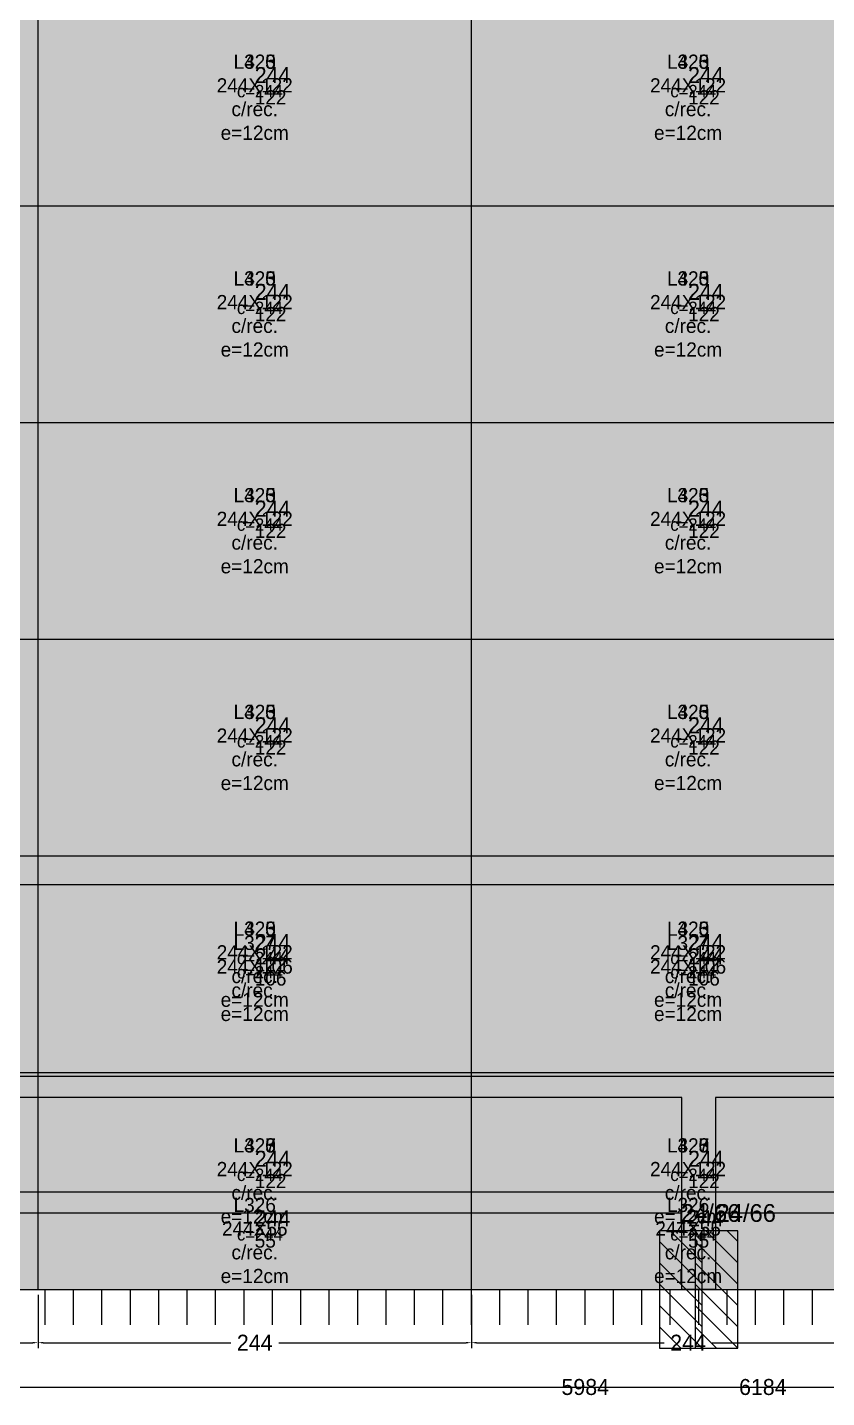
# Model space of a CAD drawing. Extents: x -13000 to 6245, y -61 to 2973.
# Drawn here: x 2678 to 3128, y -61 to 710 of the extents above; entities that cross this region are included whole.
import ezdxf

# ---------------------------------------------------------------- set-up
doc = ezdxf.new("R2010")
doc.units = 0
for name, color, linetype in [('3', 3, 'Continuous'), ('4', 4, 'Continuous'), ('7', 7, 'Continuous'), ('9', 9, 'Continuous'), ('AUX00', 7, 'Continuous'), ('Hachura', 251, 'Continuous'), ('Painéis', 200, 'Continuous')]:
    doc.layers.add(name, color=color, linetype=linetype)
doc.dimstyles.new('COTA PAINEL-50', dxfattribs={"dimtxt": 9, "dimasz": 3, "dimexe": 3, "dimexo": 3, "dimgap": 3, "dimtad": 1, "dimdec": 1, "dimcen": 2.5, "dimclrd": 4, "dimclre": 4, "dimclrt": 240, "dimazin": 3, "dimtfac": 1, "dimtmove": 0, "dimatfit": 3})

# ---------------------------------------------------------------- blocks, each defined once
blk = doc.blocks.new('_CLOSEDFILLED')
at = {"color": 0, "linetype": 'BYBLOCK'}
blk.add_solid([(-1, 0.16), (0, 0), (-1, -0.16)], dxfattribs=at)
blk = doc.blocks.new('*D529')
at = {"color": 4}
for p, q in [((2440, -3), (2440, -33)), ((2684, -3), (2684, -33)), ((2443, -30), (2548.5, -30)), ((2575.5, -30), (2681, -30))]:
    blk.add_line(p, q, dxfattribs=at)
at = {"layer": 'Defpoints'}
for p in [(2440, 0), (2684, 0), (2440, -30)]:
    blk.add_point(p, dxfattribs=at)
at = {"layer": 'Painéis', "color": 4, "xscale": 3, "yscale": 3, "rotation": 180}
blk.add_blockref('_CLOSEDFILLED', (2440, -30), dxfattribs=at)
at = {"layer": 'Painéis', "color": 4, "xscale": 3, "yscale": 3}
blk.add_blockref('_CLOSEDFILLED', (2684, -30), dxfattribs=at)
at = {"layer": 'Painéis', "color": 240, "insert": (2562, -30), "char_height": 9, "attachment_point": 5}
blk.add_mtext('244', dxfattribs=at)
blk = doc.blocks.new('*D530')
at = {"color": 4}
for p, q in [((2684, -3), (2684, -33)), ((2928, -3), (2928, -33)), ((2687, -30), (2792.5, -30)), ((2819.5, -30), (2925, -30))]:
    blk.add_line(p, q, dxfattribs=at)
at = {"layer": 'Defpoints'}
for p in [(2684, 0), (2928, 0), (2684, -30)]:
    blk.add_point(p, dxfattribs=at)
at = {"layer": 'Painéis', "color": 4, "xscale": 3, "yscale": 3, "rotation": 180}
blk.add_blockref('_CLOSEDFILLED', (2684, -30), dxfattribs=at)
at = {"layer": 'Painéis', "color": 4, "xscale": 3, "yscale": 3}
blk.add_blockref('_CLOSEDFILLED', (2928, -30), dxfattribs=at)
at = {"layer": 'Painéis', "color": 240, "insert": (2806, -30), "char_height": 9, "attachment_point": 5}
blk.add_mtext('244', dxfattribs=at)
blk = doc.blocks.new('*D531')
at = {"color": 4}
for p, q in [((2928, -3), (2928, -33)), ((3172, -3), (3172, -33)), ((2931, -30), (3036.5, -30)), ((3063.5, -30), (3169, -30))]:
    blk.add_line(p, q, dxfattribs=at)
at = {"layer": 'Defpoints'}
for p in [(2928, 0), (3172, 0), (2928, -30)]:
    blk.add_point(p, dxfattribs=at)
at = {"layer": 'Painéis', "color": 4, "xscale": 3, "yscale": 3, "rotation": 180}
blk.add_blockref('_CLOSEDFILLED', (2928, -30), dxfattribs=at)
at = {"layer": 'Painéis', "color": 4, "xscale": 3, "yscale": 3}
blk.add_blockref('_CLOSEDFILLED', (3172, -30), dxfattribs=at)
at = {"layer": 'Painéis', "color": 240, "insert": (3050, -30), "char_height": 9, "attachment_point": 5}
blk.add_mtext('244', dxfattribs=at)
blk = doc.blocks.new('*D544')
at = {"color": 4}
for p, q in [((0, -3), (0, -58)), ((5984.2, -3), (5984.2, -58)), ((3, -55), (2974.1, -55)), ((3010.1, -55), (5981.2, -55))]:
    blk.add_line(p, q, dxfattribs=at)
at = {"layer": 'Defpoints'}
for p in [(0, 0), (5984.2, 0), (0, -55)]:
    blk.add_point(p, dxfattribs=at)
at = {"layer": 'Painéis', "color": 4, "xscale": 3, "yscale": 3, "rotation": 180}
blk.add_blockref('_CLOSEDFILLED', (0, -55), dxfattribs=at)
at = {"layer": 'Painéis', "color": 4, "xscale": 3, "yscale": 3}
blk.add_blockref('_CLOSEDFILLED', (5984.2, -55), dxfattribs=at)
at = {"layer": 'Painéis', "color": 240, "insert": (2992.1, -55), "char_height": 9, "attachment_point": 5}
blk.add_mtext('5984', dxfattribs=at)
blk = doc.blocks.new('*D585')
at = {"color": 4}
for p, q in [((2440, -3), (2440, -33)), ((2684, -3), (2684, -33)), ((2443, -30), (2548.5, -30)), ((2575.5, -30), (2681, -30))]:
    blk.add_line(p, q, dxfattribs=at)
at = {"layer": 'Defpoints'}
for p in [(2440, 0), (2684, 0), (2440, -30)]:
    blk.add_point(p, dxfattribs=at)
at = {"layer": 'Painéis', "color": 4, "xscale": 3, "yscale": 3, "rotation": 180}
blk.add_blockref('_CLOSEDFILLED', (2440, -30), dxfattribs=at)
at = {"layer": 'Painéis', "color": 4, "xscale": 3, "yscale": 3}
blk.add_blockref('_CLOSEDFILLED', (2684, -30), dxfattribs=at)
at = {"layer": 'Painéis', "color": 240, "insert": (2562, -30), "char_height": 9, "attachment_point": 5}
blk.add_mtext('244', dxfattribs=at)
blk = doc.blocks.new('*D586')
at = {"color": 4}
for p, q in [((2684, -3), (2684, -33)), ((2928, -3), (2928, -33)), ((2687, -30), (2792.5, -30)), ((2819.5, -30), (2925, -30))]:
    blk.add_line(p, q, dxfattribs=at)
at = {"layer": 'Defpoints'}
for p in [(2684, 0), (2928, 0), (2684, -30)]:
    blk.add_point(p, dxfattribs=at)
at = {"layer": 'Painéis', "color": 4, "xscale": 3, "yscale": 3, "rotation": 180}
blk.add_blockref('_CLOSEDFILLED', (2684, -30), dxfattribs=at)
at = {"layer": 'Painéis', "color": 4, "xscale": 3, "yscale": 3}
blk.add_blockref('_CLOSEDFILLED', (2928, -30), dxfattribs=at)
at = {"layer": 'Painéis', "color": 240, "insert": (2806, -30), "char_height": 9, "attachment_point": 5}
blk.add_mtext('244', dxfattribs=at)
blk = doc.blocks.new('*D587')
at = {"color": 4}
for p, q in [((2928, -3), (2928, -33)), ((3172, -3), (3172, -33)), ((2931, -30), (3036.5, -30)), ((3063.5, -30), (3169, -30))]:
    blk.add_line(p, q, dxfattribs=at)
at = {"layer": 'Defpoints'}
for p in [(2928, 0), (3172, 0), (2928, -30)]:
    blk.add_point(p, dxfattribs=at)
at = {"layer": 'Painéis', "color": 4, "xscale": 3, "yscale": 3, "rotation": 180}
blk.add_blockref('_CLOSEDFILLED', (2928, -30), dxfattribs=at)
at = {"layer": 'Painéis', "color": 4, "xscale": 3, "yscale": 3}
blk.add_blockref('_CLOSEDFILLED', (3172, -30), dxfattribs=at)
at = {"layer": 'Painéis', "color": 240, "insert": (3050, -30), "char_height": 9, "attachment_point": 5}
blk.add_mtext('244', dxfattribs=at)
blk = doc.blocks.new('*D601')
at = {"color": 4}
for p, q in [((0, -3), (0, -58)), ((6184.2, -3), (6184.2, -58)), ((3, -55), (3074.1, -55)), ((3110.1, -55), (6181.2, -55))]:
    blk.add_line(p, q, dxfattribs=at)
at = {"layer": 'Defpoints'}
for p in [(0, 0), (6184.2, 0), (0, -55)]:
    blk.add_point(p, dxfattribs=at)
at = {"layer": 'Painéis', "color": 4, "xscale": 3, "yscale": 3, "rotation": 180}
blk.add_blockref('_CLOSEDFILLED', (0, -55), dxfattribs=at)
at = {"layer": 'Painéis', "color": 4, "xscale": 3, "yscale": 3}
blk.add_blockref('_CLOSEDFILLED', (6184.2, -55), dxfattribs=at)
at = {"layer": 'Painéis', "color": 240, "insert": (3092.1, -55), "char_height": 9, "attachment_point": 5}
blk.add_mtext('6184', dxfattribs=at)
blk = doc.blocks.new('*D638')
at = {"color": 4}
for p, q in [((2440, -3), (2440, -33)), ((2684, -3), (2684, -33)), ((2443, -30), (2548.5, -30)), ((2575.5, -30), (2681, -30))]:
    blk.add_line(p, q, dxfattribs=at)
at = {"layer": 'Defpoints'}
for p in [(2440, 0), (2684, 0), (2440, -30)]:
    blk.add_point(p, dxfattribs=at)
at = {"layer": 'Painéis', "color": 4, "xscale": 3, "yscale": 3, "rotation": 180}
blk.add_blockref('_CLOSEDFILLED', (2440, -30), dxfattribs=at)
at = {"layer": 'Painéis', "color": 4, "xscale": 3, "yscale": 3}
blk.add_blockref('_CLOSEDFILLED', (2684, -30), dxfattribs=at)
at = {"layer": 'Painéis', "color": 240, "insert": (2562, -30), "char_height": 9, "attachment_point": 5}
blk.add_mtext('244', dxfattribs=at)
blk = doc.blocks.new('*D639')
at = {"color": 4}
for p, q in [((2684, -3), (2684, -33)), ((2928, -3), (2928, -33)), ((2687, -30), (2792.5, -30)), ((2819.5, -30), (2925, -30))]:
    blk.add_line(p, q, dxfattribs=at)
at = {"layer": 'Defpoints'}
for p in [(2684, 0), (2928, 0), (2684, -30)]:
    blk.add_point(p, dxfattribs=at)
at = {"layer": 'Painéis', "color": 4, "xscale": 3, "yscale": 3, "rotation": 180}
blk.add_blockref('_CLOSEDFILLED', (2684, -30), dxfattribs=at)
at = {"layer": 'Painéis', "color": 4, "xscale": 3, "yscale": 3}
blk.add_blockref('_CLOSEDFILLED', (2928, -30), dxfattribs=at)
at = {"layer": 'Painéis', "color": 240, "insert": (2806, -30), "char_height": 9, "attachment_point": 5}
blk.add_mtext('244', dxfattribs=at)
blk = doc.blocks.new('*D640')
at = {"color": 4}
for p, q in [((2928, -3), (2928, -33)), ((3172, -3), (3172, -33)), ((2931, -30), (3036.5, -30)), ((3063.5, -30), (3169, -30))]:
    blk.add_line(p, q, dxfattribs=at)
at = {"layer": 'Defpoints'}
for p in [(2928, 0), (3172, 0), (2928, -30)]:
    blk.add_point(p, dxfattribs=at)
at = {"layer": 'Painéis', "color": 4, "xscale": 3, "yscale": 3, "rotation": 180}
blk.add_blockref('_CLOSEDFILLED', (2928, -30), dxfattribs=at)
at = {"layer": 'Painéis', "color": 4, "xscale": 3, "yscale": 3}
blk.add_blockref('_CLOSEDFILLED', (3172, -30), dxfattribs=at)
at = {"layer": 'Painéis', "color": 240, "insert": (3050, -30), "char_height": 9, "attachment_point": 5}
blk.add_mtext('244', dxfattribs=at)
blk = doc.blocks.new('*D643')
at = {"color": 4}
for p, q in [((0, -3), (0, -58)), ((3490, -3), (3490, -58)), ((3, -55), (1727, -55)), ((1763, -55), (3487, -55))]:
    blk.add_line(p, q, dxfattribs=at)
at = {"layer": 'Defpoints'}
for p in [(0, 0), (3490, 0), (0, -55)]:
    blk.add_point(p, dxfattribs=at)
at = {"layer": 'Painéis', "color": 4, "xscale": 3, "yscale": 3, "rotation": 180}
blk.add_blockref('_CLOSEDFILLED', (0, -55), dxfattribs=at)
at = {"layer": 'Painéis', "color": 4, "xscale": 3, "yscale": 3}
blk.add_blockref('_CLOSEDFILLED', (3490, -55), dxfattribs=at)
at = {"layer": 'Painéis', "color": 240, "insert": (1745, -55), "char_height": 9, "attachment_point": 5}
blk.add_mtext('3490', dxfattribs=at)
blk = doc.blocks.new('*D656')
at = {"color": 4}
for p, q in [((2440, -3), (2440, -33)), ((2684, -3), (2684, -33)), ((2443, -30), (2548.5, -30)), ((2575.5, -30), (2681, -30))]:
    blk.add_line(p, q, dxfattribs=at)
at = {"layer": 'Defpoints'}
for p in [(2440, 0), (2684, 0), (2440, -30)]:
    blk.add_point(p, dxfattribs=at)
at = {"layer": 'Painéis', "color": 4, "xscale": 3, "yscale": 3, "rotation": 180}
blk.add_blockref('_CLOSEDFILLED', (2440, -30), dxfattribs=at)
at = {"layer": 'Painéis', "color": 4, "xscale": 3, "yscale": 3}
blk.add_blockref('_CLOSEDFILLED', (2684, -30), dxfattribs=at)
at = {"layer": 'Painéis', "color": 240, "insert": (2562, -30), "char_height": 9, "attachment_point": 5}
blk.add_mtext('244', dxfattribs=at)
blk = doc.blocks.new('*D657')
at = {"color": 4}
for p, q in [((2684, -3), (2684, -33)), ((2928, -3), (2928, -33)), ((2687, -30), (2792.5, -30)), ((2819.5, -30), (2925, -30))]:
    blk.add_line(p, q, dxfattribs=at)
at = {"layer": 'Defpoints'}
for p in [(2684, 0), (2928, 0), (2684, -30)]:
    blk.add_point(p, dxfattribs=at)
at = {"layer": 'Painéis', "color": 4, "xscale": 3, "yscale": 3, "rotation": 180}
blk.add_blockref('_CLOSEDFILLED', (2684, -30), dxfattribs=at)
at = {"layer": 'Painéis', "color": 4, "xscale": 3, "yscale": 3}
blk.add_blockref('_CLOSEDFILLED', (2928, -30), dxfattribs=at)
at = {"layer": 'Painéis', "color": 240, "insert": (2806, -30), "char_height": 9, "attachment_point": 5}
blk.add_mtext('244', dxfattribs=at)
blk = doc.blocks.new('*D658')
at = {"color": 4}
for p, q in [((2928, -3), (2928, -33)), ((3172, -3), (3172, -33)), ((2931, -30), (3036.5, -30)), ((3063.5, -30), (3169, -30))]:
    blk.add_line(p, q, dxfattribs=at)
at = {"layer": 'Defpoints'}
for p in [(2928, 0), (3172, 0), (2928, -30)]:
    blk.add_point(p, dxfattribs=at)
at = {"layer": 'Painéis', "color": 4, "xscale": 3, "yscale": 3, "rotation": 180}
blk.add_blockref('_CLOSEDFILLED', (2928, -30), dxfattribs=at)
at = {"layer": 'Painéis', "color": 4, "xscale": 3, "yscale": 3}
blk.add_blockref('_CLOSEDFILLED', (3172, -30), dxfattribs=at)
at = {"layer": 'Painéis', "color": 240, "insert": (3050, -30), "char_height": 9, "attachment_point": 5}
blk.add_mtext('244', dxfattribs=at)
blk = doc.blocks.new('*D661')
at = {"color": 4}
for p, q in [((0, -3), (0, -58)), ((3490, -3), (3490, -58)), ((3, -55), (1727, -55)), ((1763, -55), (3487, -55))]:
    blk.add_line(p, q, dxfattribs=at)
at = {"layer": 'Defpoints'}
for p in [(0, 0), (3490, 0), (0, -55)]:
    blk.add_point(p, dxfattribs=at)
at = {"layer": 'Painéis', "color": 4, "xscale": 3, "yscale": 3, "rotation": 180}
blk.add_blockref('_CLOSEDFILLED', (0, -55), dxfattribs=at)
at = {"layer": 'Painéis', "color": 4, "xscale": 3, "yscale": 3}
blk.add_blockref('_CLOSEDFILLED', (3490, -55), dxfattribs=at)
at = {"layer": 'Painéis', "color": 240, "insert": (1745, -55), "char_height": 9, "attachment_point": 5}
blk.add_mtext('3490', dxfattribs=at)
blk = doc.blocks.new('*D803')
at = {"color": 4}
for p, q in [((2440, -3), (2440, -33)), ((2684, -3), (2684, -33)), ((2443, -30), (2548.5, -30)), ((2575.5, -30), (2681, -30))]:
    blk.add_line(p, q, dxfattribs=at)
at = {"layer": 'Defpoints'}
for p in [(2440, 0), (2684, 0), (2440, -30)]:
    blk.add_point(p, dxfattribs=at)
at = {"layer": 'Painéis', "color": 4, "xscale": 3, "yscale": 3, "rotation": 180}
blk.add_blockref('_CLOSEDFILLED', (2440, -30), dxfattribs=at)
at = {"layer": 'Painéis', "color": 4, "xscale": 3, "yscale": 3}
blk.add_blockref('_CLOSEDFILLED', (2684, -30), dxfattribs=at)
at = {"layer": 'Painéis', "color": 240, "insert": (2562, -30), "char_height": 9, "attachment_point": 5}
blk.add_mtext('244', dxfattribs=at)
blk = doc.blocks.new('*D804')
at = {"color": 4}
for p, q in [((2684, -3), (2684, -33)), ((2928, -3), (2928, -33)), ((2687, -30), (2792.5, -30)), ((2819.5, -30), (2925, -30))]:
    blk.add_line(p, q, dxfattribs=at)
at = {"layer": 'Defpoints'}
for p in [(2684, 0), (2928, 0), (2684, -30)]:
    blk.add_point(p, dxfattribs=at)
at = {"layer": 'Painéis', "color": 4, "xscale": 3, "yscale": 3, "rotation": 180}
blk.add_blockref('_CLOSEDFILLED', (2684, -30), dxfattribs=at)
at = {"layer": 'Painéis', "color": 4, "xscale": 3, "yscale": 3}
blk.add_blockref('_CLOSEDFILLED', (2928, -30), dxfattribs=at)
at = {"layer": 'Painéis', "color": 240, "insert": (2806, -30), "char_height": 9, "attachment_point": 5}
blk.add_mtext('244', dxfattribs=at)
blk = doc.blocks.new('*D805')
at = {"color": 4}
for p, q in [((2928, -3), (2928, -33)), ((3172, -3), (3172, -33)), ((2931, -30), (3036.5, -30)), ((3063.5, -30), (3169, -30))]:
    blk.add_line(p, q, dxfattribs=at)
at = {"layer": 'Defpoints'}
for p in [(2928, 0), (3172, 0), (2928, -30)]:
    blk.add_point(p, dxfattribs=at)
at = {"layer": 'Painéis', "color": 4, "xscale": 3, "yscale": 3, "rotation": 180}
blk.add_blockref('_CLOSEDFILLED', (2928, -30), dxfattribs=at)
at = {"layer": 'Painéis', "color": 4, "xscale": 3, "yscale": 3}
blk.add_blockref('_CLOSEDFILLED', (3172, -30), dxfattribs=at)
at = {"layer": 'Painéis', "color": 240, "insert": (3050, -30), "char_height": 9, "attachment_point": 5}
blk.add_mtext('244', dxfattribs=at)
blk = doc.blocks.new('*D818')
at = {"color": 4}
for p, q in [((0, -3), (0, -58)), ((5984.2, -3), (5984.2, -58)), ((3, -55), (2974.1, -55)), ((3010.1, -55), (5981.2, -55))]:
    blk.add_line(p, q, dxfattribs=at)
at = {"layer": 'Defpoints'}
for p in [(0, 0), (5984.2, 0), (0, -55)]:
    blk.add_point(p, dxfattribs=at)
at = {"layer": 'Painéis', "color": 4, "xscale": 3, "yscale": 3, "rotation": 180}
blk.add_blockref('_CLOSEDFILLED', (0, -55), dxfattribs=at)
at = {"layer": 'Painéis', "color": 4, "xscale": 3, "yscale": 3}
blk.add_blockref('_CLOSEDFILLED', (5984.2, -55), dxfattribs=at)
at = {"layer": 'Painéis', "color": 240, "insert": (2992.1, -55), "char_height": 9, "attachment_point": 5}
blk.add_mtext('5984', dxfattribs=at)

msp = doc.modelspace()

# ---------------------------------------------------------------- hatches: boundary and pattern name
at = {"layer": 'Hachura'}
h = msp.add_hatch(color=7, dxfattribs=at)
h.dxf.hatch_style = 1
h.paths.add_polyline_path([(0, 0), (6184.2, 0), (6184.2, 2970), (0, 2970)])
h = msp.add_hatch(color=7, dxfattribs=at)
h.dxf.hatch_style = 1
h.paths.add_polyline_path([(0, 0), (5984.2, 0), (5984.2, 2870), (0, 2870)])
h = msp.add_hatch(color=7, dxfattribs=at)
h.dxf.hatch_style = 1
h.paths.add_polyline_path([(0, 0), (5984.2, 0), (5984.2, 2870), (0, 2870)])
h = msp.add_hatch(color=7, dxfattribs=at)
h.dxf.hatch_style = 1
h.paths.add_polyline_path([(0, 0), (0, 120), (3354.5, 120), (3354.5, 228), (3373.5, 228), (3373.5, 120), (3490, 120), (3490, 65), (3471, 65), (3471, 108), (3065.5, 108), (3065.5, 0), (3046.5, 0), (3046.5, 108), (2628.5, 108), (2628.5, 0), (2609.5, 0), (2609.5, 108), (2191.5, 108), (2191.5, 0), (2172.5, 0), (2172.5, 108), (1754.5, 108), (1754.5, 0), (1735.5, 0), (1735.5, 108), (1317.5, 108), (1317.5, 0), (1298.5, 0), (1298.5, 108), (880.5, 108), (880.5, 0), (861.5, 0), (861.5, 108), (443.5, 108), (443.5, 0), (424.5, 0), (424.5, 108), (19, 108), (19, 0)])
h = msp.add_hatch(color=7, dxfattribs=at)
h.dxf.hatch_style = 1
h.paths.add_polyline_path([(0, 0), (0, 55), (3490, 55), (3490, 0), (3471, 0), (3471, 43), (3065.5, 43), (3065.5, 0), (3046.5, 0), (3046.5, 43), (2628.5, 43), (2628.5, 0), (2609.5, 0), (2609.5, 43), (2191.5, 43), (2191.5, 0), (2172.5, 0), (2172.5, 43), (1754.5, 43), (1754.5, 0), (1735.5, 0), (1735.5, 43), (1317.5, 43), (1317.5, 0), (1298.5, 0), (1298.5, 43), (880.5, 43), (880.5, 0), (861.5, 0), (861.5, 43), (443.5, 43), (443.5, 0), (424.5, 0), (424.5, 43), (19, 43), (19, 0)])

# ---------------------------------------------------------------- linework, layer by layer
at = {"layer": '3'}
for p, q in [((0, 120), (3354.5, 120)), ((3046.5, 108), (2628.5, 108)), ((3046.5, 0), (3046.5, 108)), ((3471, 108), (3065.5, 108)), ((3065.5, 108), (3065.5, 0)), ((0, 55), (3490, 55)), ((3046.5, 43), (2628.5, 43)), ((3046.5, 0), (3046.5, 43)), ((3471, 43), (3065.5, 43)), ((3065.5, 43), (3065.5, 0)), ((3058, 15), (3040, 33)), ((3058, 27), (3052, 33)), ((3078, 15), (3060, 33)), ((3078, 27), (3072, 33)), ((3058, 3), (3034, 27)), ((3078, 3), (3054, 27)), ((3058, -9), (3034, 15)), ((3078, -9), (3054, 15)), ((0, 0), (5984.2, 0)), ((0, 0), (6184.2, 0)), ((0, 0), (5984.2, 0)), ((3058, -21), (3034, 3)), ((3065.5, 0), (3046.5, 0)), ((3065.5, 0), (3046.5, 0)), ((3078, -21), (3054, 3)), ((3058, -33), (3034, -9)), ((3078, -33), (3054, -9)), ((3046, -33), (3034, -21)), ((3066, -33), (3054, -21))]:
    msp.add_line(p, q, dxfattribs=at)
at = {"layer": '3', "lineweight": 25}
for points in [[(0, 0), (6184.2, 0), (6184.2, 2970), (0, 2970)], [(0, 0), (5984.2, 0), (5984.2, 2870), (0, 2870)], [(0, 0), (5984.2, 0), (5984.2, 2870), (0, 2870)]]:
    msp.add_lwpolyline(points, close=True, dxfattribs=at)
at = {"layer": '3'}
for points in [[(2684, 0), (2684, 2970)], [(2928, 0), (2928, 2970)], [(2684, 0), (2684, 2870)], [(2684, 0), (2684, 2870)], [(2928, 0), (2928, 2870)], [(2928, 0), (2928, 2870)], [(0, 610), (5984.2, 610)], [(0, 610), (6184.2, 610)], [(0, 610), (5984.2, 610)], [(0, 488), (5984.2, 488)], [(0, 488), (6184.2, 488)], [(0, 488), (5984.2, 488)], [(0, 366), (5984.2, 366)], [(0, 366), (6184.2, 366)], [(0, 366), (5984.2, 366)], [(0, 244), (5984.2, 244)], [(0, 244), (6184.2, 244)], [(0, 244), (5984.2, 244)], [(0, 228), (3490, 228)], [(2684, 0), (2684, 228)], [(2928, 0), (2928, 228)], [(0, 122), (5984.2, 122)], [(0, 122), (6184.2, 122)], [(0, 122), (3490, 122)], [(0, 122), (5984.2, 122)], [(0, 55), (3490, 55)], [(2684, 0), (2684, 55)], [(2928, 0), (2928, 55)]]:
    msp.add_lwpolyline(points, dxfattribs=at)
at = {"layer": '3', "lineweight": 25}
for points in [[(0, 120), (3354.5, 120), (3354.5, 228), (3373.5, 228), (3373.5, 120), (3490, 120), (3490, 65), (3471, 65), (3471, 108), (3065.5, 108), (3065.5, 0), (3046.5, 0), (3046.5, 108), (2628.5, 108), (2628.5, 0), (2609.5, 0), (2609.5, 108), (2191.5, 108), (2191.5, 0), (2172.5, 0), (2172.5, 108), (1754.5, 108)], [(0, 55), (3490, 55), (3490, 0), (3471, 0), (3471, 43), (3065.5, 43), (3065.5, 0), (3046.5, 0), (3046.5, 43), (2628.5, 43), (2628.5, 0), (2609.5, 0), (2609.5, 43), (2191.5, 43), (2191.5, 0), (2172.5, 0), (2172.5, 43), (1754.5, 43)]]:
    msp.add_lwpolyline(points, dxfattribs=at)
at = {"layer": '7'}
for points in [[(3034, -33), (3058, -33), (3058, 33), (3034, 33), (3034, -33)], [(3054, -33), (3078, -33), (3078, 33), (3054, 33), (3054, -33)]]:
    msp.add_lwpolyline(points, dxfattribs=at)
at = {"layer": '9'}
for p, q in [((2688, -20), (2688, 0)), ((2688, -20), (2688, 0)), ((2688, -20), (2688, 0)), ((2688, -20), (2688, 0)), ((2688, -20), (2688, 0)), ((2704, -20), (2704, 0)), ((2704, -20), (2704, 0)), ((2704, -20), (2704, 0)), ((2704, -20), (2704, 0)), ((2704, -20), (2704, 0)), ((2720, -20), (2720, 0)), ((2720, -20), (2720, 0)), ((2720, -20), (2720, 0)), ((2720, -20), (2720, 0)), ((2720, -20), (2720, 0)), ((2736, -20), (2736, 0)), ((2736, -20), (2736, 0)), ((2736, -20), (2736, 0)), ((2736, -20), (2736, 0)), ((2736, -20), (2736, 0)), ((2752, -20), (2752, 0)), ((2752, -20), (2752, 0)), ((2752, -20), (2752, 0)), ((2752, -20), (2752, 0)), ((2752, -20), (2752, 0)), ((2768, -20), (2768, 0)), ((2768, -20), (2768, 0)), ((2768, -20), (2768, 0)), ((2768, -20), (2768, 0)), ((2768, -20), (2768, 0)), ((2784, -20), (2784, 0)), ((2784, -20), (2784, 0)), ((2784, -20), (2784, 0)), ((2784, -20), (2784, 0)), ((2784, -20), (2784, 0)), ((2800, -20), (2800, 0)), ((2800, -20), (2800, 0)), ((2800, -20), (2800, 0)), ((2800, -20), (2800, 0)), ((2800, -20), (2800, 0)), ((2816, -20), (2816, 0)), ((2816, -20), (2816, 0)), ((2816, -20), (2816, 0)), ((2816, -20), (2816, 0)), ((2816, -20), (2816, 0)), ((2832, -20), (2832, 0)), ((2832, -20), (2832, 0)), ((2832, -20), (2832, 0)), ((2832, -20), (2832, 0)), ((2832, -20), (2832, 0)), ((2848, -20), (2848, 0)), ((2848, -20), (2848, 0)), ((2848, -20), (2848, 0)), ((2848, -20), (2848, 0)), ((2848, -20), (2848, 0)), ((2864, -20), (2864, 0)), ((2864, -20), (2864, 0)), ((2864, -20), (2864, 0)), ((2864, -20), (2864, 0)), ((2864, -20), (2864, 0)), ((2880, -20), (2880, 0)), ((2880, -20), (2880, 0)), ((2880, -20), (2880, 0)), ((2880, -20), (2880, 0)), ((2880, -20), (2880, 0)), ((2896, -20), (2896, 0)), ((2896, -20), (2896, 0)), ((2896, -20), (2896, 0)), ((2896, -20), (2896, 0)), ((2896, -20), (2896, 0)), ((2912, -20), (2912, 0)), ((2912, -20), (2912, 0)), ((2912, -20), (2912, 0)), ((2912, -20), (2912, 0)), ((2912, -20), (2912, 0)), ((2928, -20), (2928, 0)), ((2928, -20), (2928, 0)), ((2928, -20), (2928, 0)), ((2928, -20), (2928, 0)), ((2928, -20), (2928, 0)), ((2944, -20), (2944, 0)), ((2944, -20), (2944, 0)), ((2944, -20), (2944, 0)), ((2944, -20), (2944, 0)), ((2944, -20), (2944, 0)), ((2960, -20), (2960, 0)), ((2960, -20), (2960, 0)), ((2960, -20), (2960, 0)), ((2960, -20), (2960, 0)), ((2960, -20), (2960, 0)), ((2976, -20), (2976, 0)), ((2976, -20), (2976, 0)), ((2976, -20), (2976, 0)), ((2976, -20), (2976, 0)), ((2976, -20), (2976, 0)), ((2992, -20), (2992, 0)), ((2992, -20), (2992, 0)), ((2992, -20), (2992, 0)), ((2992, -20), (2992, 0)), ((2992, -20), (2992, 0)), ((3008, -20), (3008, 0)), ((3008, -20), (3008, 0)), ((3008, -20), (3008, 0)), ((3008, -20), (3008, 0)), ((3008, -20), (3008, 0)), ((3024, -20), (3024, 0)), ((3024, -20), (3024, 0)), ((3024, -20), (3024, 0)), ((3024, -20), (3024, 0)), ((3024, -20), (3024, 0)), ((3040, -20), (3040, 0)), ((3040, -20), (3040, 0)), ((3040, -20), (3040, 0)), ((3040, -20), (3040, 0)), ((3040, -20), (3040, 0)), ((3056, -20), (3056, 0)), ((3056, -20), (3056, 0)), ((3056, -20), (3056, 0)), ((3056, -20), (3056, 0)), ((3056, -20), (3056, 0)), ((3072, -20), (3072, 0)), ((3072, -20), (3072, 0)), ((3072, -20), (3072, 0)), ((3072, -20), (3072, 0)), ((3072, -20), (3072, 0)), ((3088, -20), (3088, 0)), ((3088, -20), (3088, 0)), ((3088, -20), (3088, 0)), ((3088, -20), (3088, 0)), ((3088, -20), (3088, 0)), ((3104, -20), (3104, 0)), ((3104, -20), (3104, 0)), ((3104, -20), (3104, 0)), ((3104, -20), (3104, 0)), ((3104, -20), (3104, 0)), ((3120, -20), (3120, 0)), ((3120, -20), (3120, 0)), ((3120, -20), (3120, 0)), ((3120, -20), (3120, 0)), ((3120, -20), (3120, 0))]:
    msp.add_line(p, q, dxfattribs=at)
at = {"layer": 'Painéis', "lineweight": 18}
for p, q in [((2684, 0), (2684, 2970)), ((2928, 0), (2928, 2970)), ((2684, 0), (2684, 2870)), ((2684, 0), (2684, 2870)), ((2928, 0), (2928, 2870)), ((2928, 0), (2928, 2870)), ((0, 610), (5984.2, 610)), ((0, 610), (6184.2, 610)), ((0, 610), (5984.2, 610)), ((0, 488), (5984.2, 488)), ((0, 488), (6184.2, 488)), ((0, 488), (5984.2, 488)), ((0, 366), (5984.2, 366)), ((0, 366), (6184.2, 366)), ((0, 366), (5984.2, 366)), ((0, 244), (5984.2, 244)), ((0, 244), (6184.2, 244)), ((0, 244), (5984.2, 244)), ((0, 228), (3490, 228)), ((2684, 0), (2684, 228)), ((2928, 0), (2928, 228)), ((0, 122), (5984.2, 122)), ((0, 122), (6184.2, 122)), ((0, 122), (3490, 122)), ((0, 122), (5984.2, 122)), ((0, 55), (3490, 55)), ((2684, 0), (2684, 55)), ((2928, 0), (2928, 55))]:
    msp.add_line(p, q, dxfattribs=at)

# ---------------------------------------------------------------- texts
at = {"layer": '3'}
for s, height, p in [('c=244', 7, (2796, 671)), ('c=244', 7, (2796, 671)), ('c=244', 7, (2796, 671)), ('c=244', 7, (3040, 671)), ('c=244', 7, (3040, 671)), ('c=244', 7, (3040, 671)), ('c=244', 7, (2796, 549)), ('c=244', 7, (2796, 549)), ('c=244', 7, (2796, 549)), ('c=244', 7, (3040, 549)), ('c=244', 7, (3040, 549)), ('c=244', 7, (3040, 549)), ('c=244', 7, (2796, 427)), ('c=244', 7, (2796, 427)), ('c=244', 7, (2796, 427)), ('c=244', 7, (3040, 427)), ('c=244', 7, (3040, 427)), ('c=244', 7, (3040, 427)), ('c=244', 7, (2796, 305)), ('c=244', 7, (2796, 305)), ('c=244', 7, (2796, 305)), ('c=244', 7, (3040, 305)), ('c=244', 7, (3040, 305)), ('c=244', 7, (3040, 305)), ('c=244', 7, (2796, 183)), ('c=244', 7, (2796, 183)), ('c=244', 7, (2796, 183)), ('c=244', 7, (3040, 183)), ('c=244', 7, (3040, 183)), ('c=244', 7, (3040, 183)), ('c=244', 7, (2796, 175)), ('c=244', 7, (3040, 175)), ('c=244', 7, (2796, 61)), ('c=244', 7, (2796, 61)), ('c=244', 7, (2796, 61)), ('c=244', 7, (2796, 61)), ('c=244', 7, (3040, 61)), ('c=244', 7, (3040, 61)), ('c=244', 7, (3040, 61)), ('c=244', 7, (3040, 61)), ('24/66', 10, (3046, 38)), ('24/66', 10, (3066, 38)), ('c=244', 7, (2796, 27.5)), ('c=244', 7, (3040, 27.5))]:
    msp.add_text(s, height=height, dxfattribs=at).set_placement(p)
at = {"layer": '4'}
for s, height, p in [('244', 9, (2806, 679)), ('244', 9, (2806, 679)), ('244', 9, (2806, 679)), ('244', 9, (3050, 679)), ('244', 9, (3050, 679)), ('244', 9, (3050, 679)), ('122', 8, (2806, 667)), ('122', 8, (2806, 667)), ('122', 8, (2806, 667)), ('122', 8, (3050, 667)), ('122', 8, (3050, 667)), ('122', 8, (3050, 667)), ('244', 9, (2806, 557)), ('244', 9, (2806, 557)), ('244', 9, (2806, 557)), ('244', 9, (3050, 557)), ('244', 9, (3050, 557)), ('244', 9, (3050, 557)), ('122', 8, (2806, 545)), ('122', 8, (2806, 545)), ('122', 8, (2806, 545)), ('122', 8, (3050, 545)), ('122', 8, (3050, 545)), ('122', 8, (3050, 545)), ('244', 9, (2806, 435)), ('244', 9, (2806, 435)), ('244', 9, (2806, 435)), ('244', 9, (3050, 435)), ('244', 9, (3050, 435)), ('244', 9, (3050, 435)), ('122', 8, (2806, 423)), ('122', 8, (2806, 423)), ('122', 8, (2806, 423)), ('122', 8, (3050, 423)), ('122', 8, (3050, 423)), ('122', 8, (3050, 423)), ('244', 9, (2806, 313)), ('244', 9, (2806, 313)), ('244', 9, (2806, 313)), ('244', 9, (3050, 313)), ('244', 9, (3050, 313)), ('244', 9, (3050, 313)), ('122', 8, (2806, 301)), ('122', 8, (2806, 301)), ('122', 8, (2806, 301)), ('122', 8, (3050, 301)), ('122', 8, (3050, 301)), ('122', 8, (3050, 301)), ('244', 9, (2806, 191)), ('244', 9, (2806, 191)), ('244', 9, (2806, 191)), ('244', 9, (3050, 191)), ('244', 9, (3050, 191)), ('244', 9, (3050, 191)), ('244', 9, (2806, 183)), ('122', 8, (2806, 179)), ('122', 8, (2806, 179)), ('122', 8, (2806, 179)), ('244', 9, (3050, 183)), ('122', 8, (3050, 179)), ('122', 8, (3050, 179)), ('122', 8, (3050, 179)), ('106', 8, (2806, 171)), ('106', 8, (3050, 171)), ('244', 9, (2806, 69)), ('244', 9, (2806, 69)), ('244', 9, (2806, 69)), ('244', 9, (2806, 69)), ('244', 9, (3050, 69)), ('244', 9, (3050, 69)), ('244', 9, (3050, 69)), ('244', 9, (3050, 69)), ('122', 8, (2806, 57)), ('122', 8, (2806, 57)), ('122', 8, (2806, 57)), ('122', 8, (2806, 57)), ('122', 8, (3050, 57)), ('122', 8, (3050, 57)), ('122', 8, (3050, 57)), ('122', 8, (3050, 57)), ('244', 9, (2806, 35.5)), ('244', 9, (3050, 35.5)), ('55', 8, (2806, 23.5)), ('55', 8, (3050, 23.5))]:
    msp.add_text(s, height=height, dxfattribs=at).set_placement(p)
at = {"layer": 'AUX00', "char_height": 8, "attachment_point": 5}
for s, insert in [('\\pxqc;L323^J244X122^Jc/rec.^Je=12cm', (2806, 671)), ('\\pxqc;L325^J244X122^Jc/rec.^Je=12cm', (2806, 671)), ('\\pxqc;L420^J244X122^Jc/rec.^Je=12cm', (2806, 671)), ('\\pxqc;L323^J244X122^Jc/rec.^Je=12cm', (3050, 671)), ('\\pxqc;L325^J244X122^Jc/rec.^Je=12cm', (3050, 671)), ('\\pxqc;L420^J244X122^Jc/rec.^Je=12cm', (3050, 671)), ('\\pxqc;L323^J244X122^Jc/rec.^Je=12cm', (2806, 549)), ('\\pxqc;L325^J244X122^Jc/rec.^Je=12cm', (2806, 549)), ('\\pxqc;L420^J244X122^Jc/rec.^Je=12cm', (2806, 549)), ('\\pxqc;L323^J244X122^Jc/rec.^Je=12cm', (3050, 549)), ('\\pxqc;L325^J244X122^Jc/rec.^Je=12cm', (3050, 549)), ('\\pxqc;L420^J244X122^Jc/rec.^Je=12cm', (3050, 549)), ('\\pxqc;L323^J244X122^Jc/rec.^Je=12cm', (2806, 427)), ('\\pxqc;L325^J244X122^Jc/rec.^Je=12cm', (2806, 427)), ('\\pxqc;L420^J244X122^Jc/rec.^Je=12cm', (2806, 427)), ('\\pxqc;L323^J244X122^Jc/rec.^Je=12cm', (3050, 427)), ('\\pxqc;L325^J244X122^Jc/rec.^Je=12cm', (3050, 427)), ('\\pxqc;L420^J244X122^Jc/rec.^Je=12cm', (3050, 427)), ('\\pxqc;L323^J244X122^Jc/rec.^Je=12cm', (2806, 305)), ('\\pxqc;L325^J244X122^Jc/rec.^Je=12cm', (2806, 305)), ('\\pxqc;L420^J244X122^Jc/rec.^Je=12cm', (2806, 305)), ('\\pxqc;L323^J244X122^Jc/rec.^Je=12cm', (3050, 305)), ('\\pxqc;L325^J244X122^Jc/rec.^Je=12cm', (3050, 305)), ('\\pxqc;L420^J244X122^Jc/rec.^Je=12cm', (3050, 305)), ('\\pxqc;L323^J244X122^Jc/rec.^Je=12cm', (2806, 183)), ('\\pxqc;L325^J244X122^Jc/rec.^Je=12cm', (2806, 183)), ('\\pxqc;L420^J244X122^Jc/rec.^Je=12cm', (2806, 183)), ('\\pxqc;L323^J244X122^Jc/rec.^Je=12cm', (3050, 183)), ('\\pxqc;L325^J244X122^Jc/rec.^Je=12cm', (3050, 183)), ('\\pxqc;L420^J244X122^Jc/rec.^Je=12cm', (3050, 183)), ('\\pxqc;L327^J244X106^Jc/rec.^Je=12cm', (2806, 175)), ('\\pxqc;L327^J244X106^Jc/rec.^Je=12cm', (3050, 175)), ('\\pxqc;L323^J244X122^Jc/rec.^Je=12cm', (2806, 61)), ('\\pxqc;L325^J244X122^Jc/rec.^Je=12cm', (2806, 61)), ('\\pxqc;L327^J244X122^Jc/rec.^Je=12cm', (2806, 61)), ('\\pxqc;L420^J244X122^Jc/rec.^Je=12cm', (2806, 61)), ('\\pxqc;L323^J244X122^Jc/rec.^Je=12cm', (3050, 61)), ('\\pxqc;L325^J244X122^Jc/rec.^Je=12cm', (3050, 61)), ('\\pxqc;L327^J244X122^Jc/rec.^Je=12cm', (3050, 61)), ('\\pxqc;L420^J244X122^Jc/rec.^Je=12cm', (3050, 61)), ('\\pxqc;L326^J244X55^Jc/rec.^Je=12cm', (2806, 27.5)), ('\\pxqc;L326^J244X55^Jc/rec.^Je=12cm', (3050, 27.5))]:
    msp.add_mtext(s, dxfattribs=dict(at, insert=insert))

# ---------------------------------------------------------------- dimensions: what is measured, and where the dimension line sits
at = {"layer": 'Painéis'}
for base, p1, p2, picture, middle in [((0, -55), (0, 0), (5984.2, 0), '*D544', (2992.1, -55)), ((0, -55), (0, 0), (6184.2, 0), '*D601', (3092.1, -55)), ((0, -55), (0, 0), (3490, 0), '*D643', (1745, -55)), ((0, -55), (0, 0), (3490, 0), '*D661', (1745, -55)), ((0, -55), (0, 0), (5984.2, 0), '*D818', (2992.1, -55)), ((2440, -30), (2440, 0), (2684, 0), '*D529', (2562, -30)), ((2440, -30), (2440, 0), (2684, 0), '*D585', (2562, -30)), ((2440, -30), (2440, 0), (2684, 0), '*D638', (2562, -30)), ((2440, -30), (2440, 0), (2684, 0), '*D656', (2562, -30)), ((2440, -30), (2440, 0), (2684, 0), '*D803', (2562, -30)), ((2684, -30), (2684, 0), (2928, 0), '*D530', (2806, -30)), ((2684, -30), (2684, 0), (2928, 0), '*D586', (2806, -30)), ((2684, -30), (2684, 0), (2928, 0), '*D639', (2806, -30)), ((2684, -30), (2684, 0), (2928, 0), '*D657', (2806, -30)), ((2684, -30), (2684, 0), (2928, 0), '*D804', (2806, -30)), ((2928, -30), (2928, 0), (3172, 0), '*D531', (3050, -30)), ((2928, -30), (2928, 0), (3172, 0), '*D587', (3050, -30)), ((2928, -30), (2928, 0), (3172, 0), '*D640', (3050, -30)), ((2928, -30), (2928, 0), (3172, 0), '*D658', (3050, -30)), ((2928, -30), (2928, 0), (3172, 0), '*D805', (3050, -30))]:
    dim = msp.add_linear_dim(base=base, p1=p1, p2=p2, dimstyle='COTA PAINEL-50', dxfattribs=at)
    dim.commit()
    dim.dimension.update_dxf_attribs({"geometry": picture, "text_midpoint": middle})

doc.saveas('drawing.dxf')
